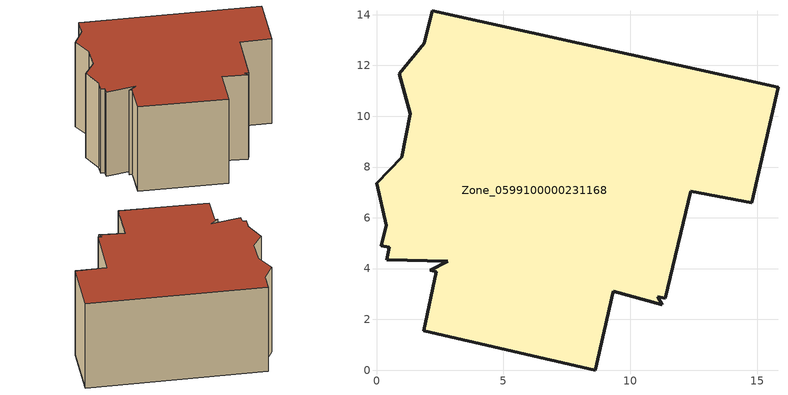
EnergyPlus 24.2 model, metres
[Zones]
Zone_0599100000231168
 floor ground (C_G): 2.81,4.28 0.4,4.35 0.5,4.84 0.18,4.91 0.38,5.71 0,7.36 1,8.39 1.33,10.1 0.9,11.68 1.89,12.88 2.19,14.15 15.81,11.14 14.77,6.59 12.37,7.05 11.37,2.83 11.07,2.9 11.25,2.58 9.32,3.1 8.61,0 1.86,1.56 2.35,3.87 2.12,3.93 z0
 wall outside (C_F): 1.89,12.88 0.9,11.68 1.33,10.1 1,8.39 0,7.36 0.38,5.71 0.18,4.91 0.5,4.84 0.4,4.35 2.81,4.28 2.12,3.93 2.35,3.87 1.86,1.56 8.61,0 9.32,3.1 11.25,2.58 11.07,2.9 11.37,2.83 12.37,7.05 14.77,6.59 15.81,11.14 2.19,14.15 1.89,12.88 z0:7.51
 roof outside (C_R): 0.4,4.35 2.81,4.28 2.12,3.93 2.35,3.87 1.86,1.56 8.61,0 9.32,3.1 11.25,2.58 11.07,2.9 11.37,2.83 12.37,7.05 14.77,6.59 15.81,11.14 2.19,14.15 1.89,12.88 0.9,11.68 1.33,10.1 1,8.39 0,7.36 0.38,5.71 0.18,4.91 0.5,4.84 z7.51
[BUILDING]
Pand.0599100000231168: North Axis=0; Terrain=City; Loads Convergence Tolerance Value=0.04; Temperature Convergence Tolerance Value=0.4; Solar Distribution=FullExterior; Maximum Number of Warmup Days=25; Minimum Number of Warmup Days=1
[Site:Location]
Rotterdam.The.Hague.AP_ZH_NLD Design_Conditions: Latitude=51.96; Longitude=4.45; Time Zone=1; Elevation=-4.5
[SITE:GROUNDTEMPERATURE:BUILDINGSURFACE]
18, 18, 18, 18, 18, 18, 18, 18, 18, 18, 18, 18
[MATERIAL] Thermal Absorptance=0.9; Solar Absorptance=0.7; Visible Absorptance=0.7
Name | Roughness | Thickness | Conductivity | Density | Specific Heat
G.D.1965 | MediumSmooth | 0.15 | 1 | 540 | 1210
F.D.1965 | Rough | 0.3 | 0.857143 | 1920 | 840
R.D.1965 | MediumRough | 0.2 | 0.08 | 1500 | 1000
[CONSTRUCTION]
C_G: G.D.1965
C_F: F.D.1965
C_R: R.D.1965
[ZONE]
Zone_0599100000231168: Type=1; Multiplier=1; Ceiling Height=Autocalculate; Volume=Autocalculate; Floor Area=autocalculate; Part of Total Floor Area=Yes
[ZONEINFILTRATION:DESIGNFLOWRATE]
Infil_Zone_0599100000231168: Zone or ZoneList or Space or SpaceList=Zone_0599100000231168; Schedule=AlwaysOn; Design Flow Rate Calculation Method=Flow/Area; Flow Rate per Floor Area=0.0042; Constant Term Coefficient=1; Temperature Term Coefficient=0; Velocity Term Coefficient=0; Velocity Squared Term Coefficient=0
[HVACTEMPLATE:ZONE:IDEALLOADSAIRSYSTEM]
Zone_0599100000231168: Maximum Heating Supply Air Temperature=50; Minimum Cooling Supply Air Temperature=13; Maximum Heating Supply Air Humidity Ratio=0.0156; Minimum Cooling Supply Air Humidity Ratio=0.0077; Heating Limit=NoLimit; Cooling Limit=NoLimit; Dehumidification Control Type=ConstantSensibleHeatRatio; Cooling Sensible Heat Ratio=0.7; Dehumidification Setpoint=60; Humidification Control Type=None; Humidification Setpoint=30; Outdoor Air Method=None; Outdoor Air Flow Rate per Person=0.00944; Outdoor Air Flow Rate per Zone Floor Area=0; Outdoor Air Flow Rate per Zone=0; Demand Controlled Ventilation Type=None; Outdoor Air Economizer Type=NoEconomizer; Heat Recovery Type=None; Sensible Heat Recovery Effectiveness=0.7; Latent Heat Recovery Effectiveness=0.65
[ZONECONTROL:THERMOSTAT]
ThermostatControl_Zone_0599100000231168: Zone or ZoneList=Zone_0599100000231168; Control Type Schedule=DualSetpointControlType; Control 1=Thermostat_Zone_0599100000231168; Temperature Difference Between Cutout And Setpoint=0
[THERMOSTATSETPOINT:DUALSETPOINT]
Thermostat_Zone_0599100000231168: Heating Setpoint Temperature Schedule=HeatingSetpoint_Zone_0599100000231168; Cooling Setpoint Temperature Schedule=CoolingSetpoint_Zone_0599100000231168
[SCHEDULE:COMPACT]
HeatingSetpoint_Zone_0599100000231168: Through: 12/31, For: AllDays, Until: 24:00, 21
CoolingSetpoint_Zone_0599100000231168: Through: 12/31, For: AllDays, Until: 24:00, 24
DualSetpointControlType: Through: 12/31, For: AllDays, Until: 24:00, 4
AlwaysOn: Through: 12/31, For: AllDays, Until: 24:00, 1
